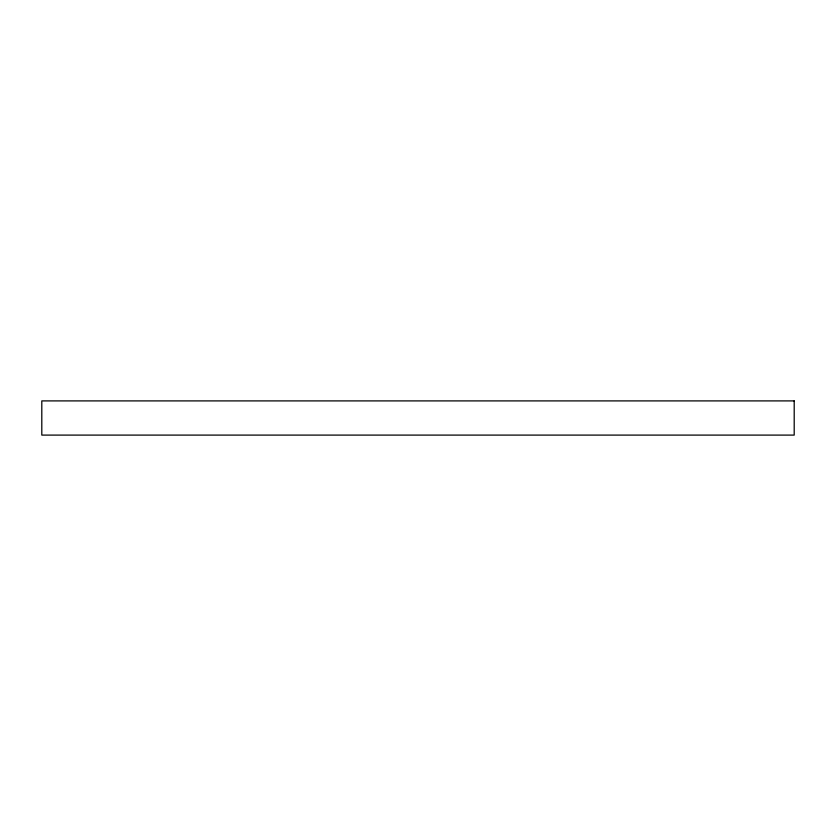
<?xml version="1.0" encoding="UTF-8"?>
<svg xmlns="http://www.w3.org/2000/svg" width="836" height="836" viewBox="0 0 836 836"><rect width="100%" height="100%" fill="white"/><g stroke="black" fill="none" stroke-linecap="round" stroke-linejoin="round"><path stroke-width="1.25" d="M794.2 400.904L41.8 400.904L41.8 435.096L794.2 435.096L794.2 400.904"/></g></svg>
